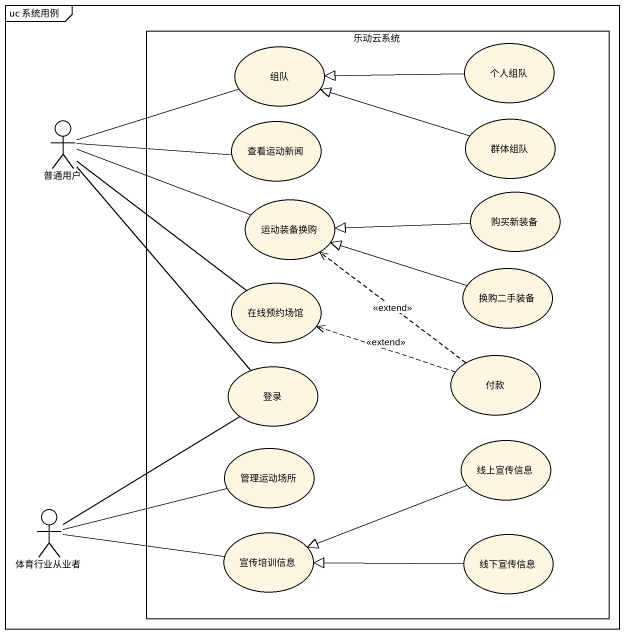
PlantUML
@startuml
mainframe uc 系统用例
rectangle 乐动云系统 {
  usecase 组队
  usecase 个人组队
  usecase 查看运动新闻
  usecase 群体组队
  usecase 运动装备换购
  usecase 购买新装备
  usecase 换购二手装备
  usecase 在线预约场馆
  usecase 付款
  usecase 登录
  usecase 管理运动场所
  usecase 线上宣传信息
  usecase 宣传培训信息
  usecase 线下宣传信息
}
actor 普通用户
actor 体育行业从业者
个人组队 -left-|> 组队
普通用户 -right- 组队
普通用户 -right- 查看运动新闻
普通用户 -right- 运动装备换购
普通用户 -- 在线预约场馆
普通用户 -- 登录
群体组队 -left-|> 组队
购买新装备 -left-|> 运动装备换购
换购二手装备 -left-|> 运动装备换购
付款 .up.> 运动装备换购 : <<extend>>
付款 .left.> 在线预约场馆 : <<extend>>
线上宣传信息 -left-|> 宣传培训信息
体育行业从业者 -up- 登录
体育行业从业者 -right- 管理运动场所
体育行业从业者 -right- 宣传培训信息
线下宣传信息 -left-|> 宣传培训信息
@enduml
